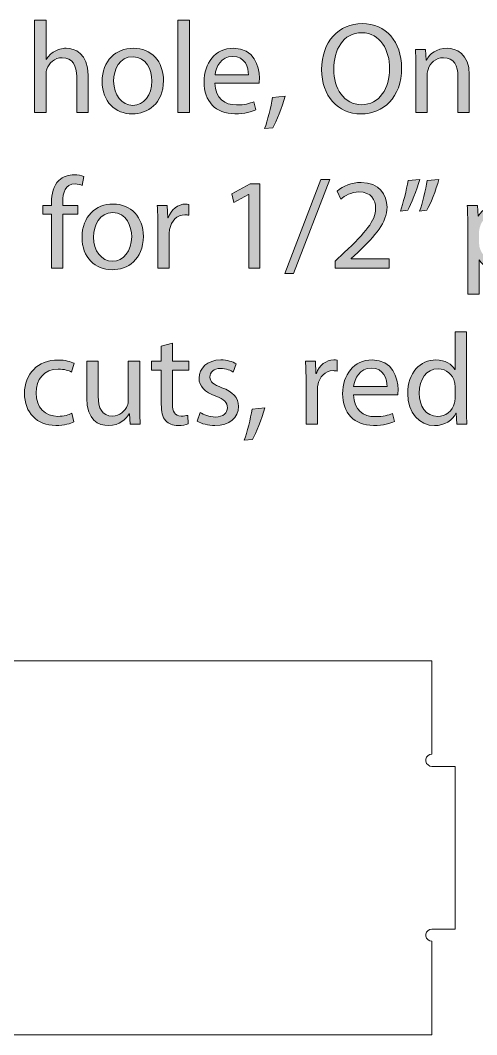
# Model space of a CAD drawing. Header units: inches. Extents: x -18.4 to 27.6, y -41.4 to 49.9.
# Drawn here: x -3.88 to 5.88, y 28.21 to 49.91 of the extents above; entities that cross this region are included whole.
import ezdxf

# ---------------------------------------------------------------- set-up
doc = ezdxf.new("R2010")
doc.units = ezdxf.units.IN
doc.header["$MEASUREMENT"] = 0
doc.layers.add('Cutouts', color=7, linetype='Continuous')
doc.layers.add('Notes', color=7, linetype='Continuous')

# ---------------------------------------------------------------- blocks, each defined once
blk = doc.blocks.new('block 2')
at = {"layer": 'Notes'}
h = blk.add_hatch(color=7, dxfattribs=at)
h.dxf.hatch_style = 2
edge = h.paths.add_edge_path()
edge.add_spline(control_points=[(-3.577, 49.909), (-3.577, 49.909), (-3.333, 49.909), (-3.333, 49.909), (-3.333, 49.909), (-3.333, 49.07), (-3.333, 49.07), (-3.333, 49.07), (-3.327, 49.07), (-3.327, 49.07), (-3.288, 49.14), (-3.227, 49.201), (-3.152, 49.243), (-3.08, 49.284), (-2.994, 49.312), (-2.902, 49.312), (-2.722, 49.312), (-2.433, 49.201), (-2.433, 48.737), (-2.433, 48.737), (-2.433, 47.937), (-2.433, 47.937), (-2.433, 47.937), (-2.677, 47.937), (-2.677, 47.937), (-2.677, 47.937), (-2.677, 48.709), (-2.677, 48.709), (-2.677, 48.926), (-2.758, 49.109), (-2.988, 49.109), (-3.147, 49.109), (-3.272, 48.998), (-3.316, 48.865), (-3.33, 48.831), (-3.333, 48.795), (-3.333, 48.748), (-3.333, 48.748), (-3.333, 47.937), (-3.333, 47.937), (-3.333, 47.937), (-3.577, 47.937), (-3.577, 47.937), (-3.577, 47.937), (-3.577, 49.909), (-3.577, 49.909)], knot_values=[0, 0, 0, 0, 1, 1, 1, 2, 2, 2, 3, 3, 3, 4, 4, 4, 5, 5, 5, 6, 6, 6, 7, 7, 7, 8, 8, 8, 9, 9, 9, 10, 10, 10, 11, 11, 11, 12, 12, 12, 13, 13, 13, 14, 14, 14, 15, 15, 15, 15], degree=3, periodic=1)
h = blk.add_hatch(color=7, dxfattribs=at)
h.dxf.hatch_style = 2
h.paths.add_polyline_path([(-0.511, 49.909), (-0.266, 49.909), (-0.266, 47.937), (-0.511, 47.937)])
h = blk.add_hatch(color=7, dxfattribs=at)
h.dxf.hatch_style = 2
edge = h.paths.add_edge_path()
edge.add_spline(control_points=[(4.275, 48.893), (4.275, 48.248), (3.884, 47.906), (3.406, 47.906), (2.911, 47.906), (2.564, 48.29), (2.564, 48.856), (2.564, 49.451), (2.934, 49.84), (3.434, 49.84), (3.945, 49.84), (4.275, 49.448), (4.275, 48.893)], knot_values=[0, 0, 0, 0, 1, 1, 1, 2, 2, 2, 3, 3, 3, 4, 4, 4, 4], degree=3, periodic=1)
edge = h.paths.add_edge_path()
edge.add_spline(control_points=[(2.823, 48.862), (2.823, 48.462), (3.039, 48.104), (3.42, 48.104), (3.803, 48.104), (4.02, 48.456), (4.02, 48.881), (4.02, 49.254), (3.825, 49.643), (3.423, 49.643), (3.023, 49.643), (2.823, 49.273), (2.823, 48.862)], knot_values=[0, 0, 0, 0, 1, 1, 1, 2, 2, 2, 3, 3, 3, 4, 4, 4, 4], degree=3, periodic=1)
h = blk.add_hatch(color=7, dxfattribs=at)
h.dxf.hatch_style = 2
edge = h.paths.add_edge_path()
edge.add_spline(control_points=[(-0.819, 48.62), (-0.819, 48.123), (-1.163, 47.906), (-1.488, 47.906), (-1.852, 47.906), (-2.133, 48.173), (-2.133, 48.598), (-2.133, 49.048), (-1.838, 49.312), (-1.466, 49.312), (-1.08, 49.312), (-0.819, 49.031), (-0.819, 48.62)], knot_values=[0, 0, 0, 0, 1, 1, 1, 2, 2, 2, 3, 3, 3, 4, 4, 4, 4], degree=3, periodic=1)
edge = h.paths.add_edge_path()
edge.add_spline(control_points=[(-1.886, 48.606), (-1.886, 48.312), (-1.716, 48.09), (-1.477, 48.09), (-1.244, 48.09), (-1.069, 48.309), (-1.069, 48.612), (-1.069, 48.84), (-1.183, 49.129), (-1.472, 49.129), (-1.761, 49.129), (-1.886, 48.862), (-1.886, 48.606)], knot_values=[0, 0, 0, 0, 1, 1, 1, 2, 2, 2, 3, 3, 3, 4, 4, 4, 4], degree=3, periodic=1)
h = blk.add_hatch(color=7, dxfattribs=at)
h.dxf.hatch_style = 2
edge = h.paths.add_edge_path()
edge.add_spline(control_points=[(0.281, 48.565), (0.287, 48.234), (0.498, 48.098), (0.742, 48.098), (0.917, 48.098), (1.023, 48.129), (1.114, 48.168), (1.114, 48.168), (1.156, 47.993), (1.156, 47.993), (1.07, 47.954), (0.923, 47.909), (0.709, 47.909), (0.295, 47.909), (0.048, 48.181), (0.048, 48.587), (0.048, 48.993), (0.287, 49.312), (0.678, 49.312), (1.117, 49.312), (1.234, 48.926), (1.234, 48.679), (1.234, 48.629), (1.228, 48.59), (1.225, 48.565), (1.225, 48.565), (0.281, 48.565), (0.281, 48.565)], knot_values=[0, 0, 0, 0, 1, 1, 1, 2, 2, 2, 3, 3, 3, 4, 4, 4, 5, 5, 5, 6, 6, 6, 7, 7, 7, 8, 8, 8, 9, 9, 9, 9], degree=3, periodic=1)
edge = h.paths.add_edge_path()
edge.add_spline(control_points=[(0.998, 48.74), (1, 48.895), (0.934, 49.137), (0.659, 49.137), (0.412, 49.137), (0.303, 48.909), (0.284, 48.74), (0.284, 48.74), (0.998, 48.74), (0.998, 48.74)], knot_values=[0, 0, 0, 0, 1, 1, 1, 2, 2, 2, 3, 3, 3, 3], degree=3, periodic=1)
h = blk.add_hatch(color=7, dxfattribs=at)
h.dxf.hatch_style = 2
edge = h.paths.add_edge_path()
edge.add_spline(control_points=[(4.581, 48.918), (4.581, 49.056), (4.578, 49.17), (4.57, 49.281), (4.57, 49.281), (4.786, 49.281), (4.786, 49.281), (4.786, 49.281), (4.8, 49.059), (4.8, 49.059), (4.8, 49.059), (4.806, 49.059), (4.806, 49.059), (4.873, 49.187), (5.028, 49.312), (5.25, 49.312), (5.436, 49.312), (5.725, 49.201), (5.725, 48.74), (5.725, 48.74), (5.725, 47.937), (5.725, 47.937), (5.725, 47.937), (5.481, 47.937), (5.481, 47.937), (5.481, 47.937), (5.481, 48.712), (5.481, 48.712), (5.481, 48.929), (5.4, 49.109), (5.17, 49.109), (5.009, 49.109), (4.884, 48.995), (4.842, 48.859), (4.831, 48.829), (4.825, 48.787), (4.825, 48.745), (4.825, 48.745), (4.825, 47.937), (4.825, 47.937), (4.825, 47.937), (4.581, 47.937), (4.581, 47.937), (4.581, 47.937), (4.581, 48.918), (4.581, 48.918)], knot_values=[0, 0, 0, 0, 1, 1, 1, 2, 2, 2, 3, 3, 3, 4, 4, 4, 5, 5, 5, 6, 6, 6, 7, 7, 7, 8, 8, 8, 9, 9, 9, 10, 10, 10, 11, 11, 11, 12, 12, 12, 13, 13, 13, 14, 14, 14, 15, 15, 15, 15], degree=3, periodic=1)
h = blk.add_hatch(color=7, dxfattribs=at)
h.dxf.hatch_style = 2
edge = h.paths.add_edge_path()
edge.add_spline(control_points=[(1.345, 47.595), (1.406, 47.759), (1.481, 48.056), (1.512, 48.259), (1.512, 48.259), (1.784, 48.287), (1.784, 48.287), (1.72, 48.051), (1.598, 47.743), (1.52, 47.612), (1.52, 47.612), (1.345, 47.595), (1.345, 47.595)], knot_values=[0, 0, 0, 0, 1, 1, 1, 2, 2, 2, 3, 3, 3, 4, 4, 4, 4], degree=3, periodic=1)
h = blk.add_hatch(color=7, dxfattribs=at)
h.dxf.hatch_style = 2
edge = h.paths.add_edge_path()
edge.add_spline(control_points=[(-3.216, 44.604), (-3.216, 44.604), (-3.216, 45.762), (-3.216, 45.762), (-3.216, 45.762), (-3.405, 45.762), (-3.405, 45.762), (-3.405, 45.762), (-3.405, 45.948), (-3.405, 45.948), (-3.405, 45.948), (-3.216, 45.948), (-3.216, 45.948), (-3.216, 45.948), (-3.216, 46.012), (-3.216, 46.012), (-3.216, 46.201), (-3.175, 46.373), (-3.061, 46.481), (-2.969, 46.57), (-2.847, 46.606), (-2.733, 46.606), (-2.647, 46.606), (-2.572, 46.587), (-2.525, 46.568), (-2.525, 46.568), (-2.558, 46.379), (-2.558, 46.379), (-2.594, 46.395), (-2.644, 46.409), (-2.713, 46.409), (-2.922, 46.409), (-2.975, 46.226), (-2.975, 46.02), (-2.975, 46.02), (-2.975, 45.948), (-2.975, 45.948), (-2.975, 45.948), (-2.65, 45.948), (-2.65, 45.948), (-2.65, 45.948), (-2.65, 45.762), (-2.65, 45.762), (-2.65, 45.762), (-2.975, 45.762), (-2.975, 45.762), (-2.975, 45.762), (-2.975, 44.604), (-2.975, 44.604), (-2.975, 44.604), (-3.216, 44.604), (-3.216, 44.604)], knot_values=[0, 0, 0, 0, 1, 1, 1, 2, 2, 2, 3, 3, 3, 4, 4, 4, 5, 5, 5, 6, 6, 6, 7, 7, 7, 8, 8, 8, 9, 9, 9, 10, 10, 10, 11, 11, 11, 12, 12, 12, 13, 13, 13, 14, 14, 14, 15, 15, 15, 16, 16, 16, 17, 17, 17, 17], degree=3, periodic=1)
h = blk.add_hatch(color=7, dxfattribs=at)
h.dxf.hatch_style = 2
h.paths.add_polyline_path([(1.775, 44.493), (2.55, 46.506), (2.739, 46.506), (1.961, 44.493)])
h = blk.add_hatch(color=7, dxfattribs=at)
h.dxf.hatch_style = 2
edge = h.paths.add_edge_path()
edge.add_spline(control_points=[(2.856, 44.604), (2.856, 44.604), (2.856, 44.754), (2.856, 44.754), (2.856, 44.754), (3.048, 44.94), (3.048, 44.94), (3.509, 45.379), (3.717, 45.612), (3.72, 45.884), (3.72, 46.068), (3.631, 46.237), (3.361, 46.237), (3.198, 46.237), (3.061, 46.154), (2.978, 46.084), (2.978, 46.084), (2.9, 46.256), (2.9, 46.256), (3.025, 46.362), (3.203, 46.44), (3.411, 46.44), (3.8, 46.44), (3.964, 46.173), (3.964, 45.915), (3.964, 45.581), (3.723, 45.312), (3.342, 44.945), (3.342, 44.945), (3.198, 44.812), (3.198, 44.812), (3.198, 44.812), (3.198, 44.806), (3.198, 44.806), (3.198, 44.806), (4.009, 44.806), (4.009, 44.806), (4.009, 44.806), (4.009, 44.604), (4.009, 44.604), (4.009, 44.604), (2.856, 44.604), (2.856, 44.604)], knot_values=[0, 0, 0, 0, 1, 1, 1, 2, 2, 2, 3, 3, 3, 4, 4, 4, 5, 5, 5, 6, 6, 6, 7, 7, 7, 8, 8, 8, 9, 9, 9, 10, 10, 10, 11, 11, 11, 12, 12, 12, 13, 13, 13, 14, 14, 14, 14], degree=3, periodic=1)
h = blk.add_hatch(color=7, dxfattribs=at)
h.dxf.hatch_style = 2
edge = h.paths.add_edge_path()
edge.add_spline(control_points=[(4.664, 46.506), (4.6, 46.273), (4.481, 45.976), (4.406, 45.848), (4.406, 45.848), (4.25, 45.829), (4.25, 45.829), (4.309, 45.993), (4.384, 46.281), (4.414, 46.481), (4.414, 46.481), (4.664, 46.506), (4.664, 46.506)], knot_values=[0, 0, 0, 0, 1, 1, 1, 2, 2, 2, 3, 3, 3, 4, 4, 4, 4], degree=3, periodic=1)
edge = h.paths.add_edge_path()
edge.add_spline(control_points=[(5.075, 46.506), (5.011, 46.273), (4.892, 45.976), (4.817, 45.848), (4.817, 45.848), (4.661, 45.829), (4.661, 45.829), (4.722, 45.993), (4.795, 46.281), (4.825, 46.481), (4.825, 46.481), (5.075, 46.506), (5.075, 46.506)], knot_values=[0, 0, 0, 0, 1, 1, 1, 2, 2, 2, 3, 3, 3, 4, 4, 4, 4], degree=3, periodic=1)
h = blk.add_hatch(color=7, dxfattribs=at)
h.dxf.hatch_style = 2
h.paths.add_polyline_path([(1.009, 46.181), (1.003, 46.181), (0.689, 46.012), (0.642, 46.198), (1.036, 46.409), (1.245, 46.409), (1.245, 44.604), (1.009, 44.604)])
h = blk.add_hatch(color=7, dxfattribs=at)
h.dxf.hatch_style = 2
edge = h.paths.add_edge_path()
edge.add_spline(control_points=[(-1.25, 45.287), (-1.25, 44.79), (-1.594, 44.573), (-1.919, 44.573), (-2.283, 44.573), (-2.563, 44.84), (-2.563, 45.265), (-2.563, 45.715), (-2.269, 45.979), (-1.897, 45.979), (-1.511, 45.979), (-1.25, 45.698), (-1.25, 45.287)], knot_values=[0, 0, 0, 0, 1, 1, 1, 2, 2, 2, 3, 3, 3, 4, 4, 4, 4], degree=3, periodic=1)
edge = h.paths.add_edge_path()
edge.add_spline(control_points=[(-2.316, 45.273), (-2.316, 44.979), (-2.147, 44.756), (-1.908, 44.756), (-1.675, 44.756), (-1.5, 44.976), (-1.5, 45.279), (-1.5, 45.506), (-1.613, 45.795), (-1.902, 45.795), (-2.191, 45.795), (-2.316, 45.529), (-2.316, 45.273)], knot_values=[0, 0, 0, 0, 1, 1, 1, 2, 2, 2, 3, 3, 3, 4, 4, 4, 4], degree=3, periodic=1)
h = blk.add_hatch(color=7, dxfattribs=at)
h.dxf.hatch_style = 2
edge = h.paths.add_edge_path()
edge.add_spline(control_points=[(-0.941, 45.529), (-0.941, 45.687), (-0.944, 45.823), (-0.952, 45.948), (-0.952, 45.948), (-0.738, 45.948), (-0.738, 45.948), (-0.738, 45.948), (-0.73, 45.684), (-0.73, 45.684), (-0.73, 45.684), (-0.719, 45.684), (-0.719, 45.684), (-0.658, 45.865), (-0.511, 45.979), (-0.347, 45.979), (-0.319, 45.979), (-0.3, 45.976), (-0.277, 45.97), (-0.277, 45.97), (-0.277, 45.74), (-0.277, 45.74), (-0.302, 45.745), (-0.327, 45.748), (-0.361, 45.748), (-0.533, 45.748), (-0.655, 45.618), (-0.688, 45.434), (-0.694, 45.401), (-0.7, 45.362), (-0.7, 45.32), (-0.7, 45.32), (-0.7, 44.604), (-0.7, 44.604), (-0.7, 44.604), (-0.941, 44.604), (-0.941, 44.604), (-0.941, 44.604), (-0.941, 45.529), (-0.941, 45.529)], knot_values=[0, 0, 0, 0, 1, 1, 1, 2, 2, 2, 3, 3, 3, 4, 4, 4, 5, 5, 5, 6, 6, 6, 7, 7, 7, 8, 8, 8, 9, 9, 9, 10, 10, 10, 11, 11, 11, 12, 12, 12, 13, 13, 13, 13], degree=3, periodic=1)
h = blk.add_hatch(color=7, dxfattribs=at)
h.dxf.hatch_style = 2
edge = h.paths.add_edge_path()
edge.add_spline(control_points=[(5.692, 45.509), (5.692, 45.681), (5.686, 45.82), (5.681, 45.948), (5.681, 45.948), (5.9, 45.948), (5.9, 45.948), (5.9, 45.948), (5.911, 45.718), (5.911, 45.718), (5.911, 45.718), (5.917, 45.718), (5.917, 45.718), (6.017, 45.881), (6.175, 45.979), (6.395, 45.979), (6.72, 45.979), (6.964, 45.704), (6.964, 45.295), (6.964, 44.812), (6.67, 44.573), (6.353, 44.573), (6.175, 44.573), (6.02, 44.651), (5.939, 44.784), (5.939, 44.784), (5.934, 44.784), (5.934, 44.784), (5.934, 44.784), (5.934, 44.054), (5.934, 44.054), (5.934, 44.054), (5.692, 44.054), (5.692, 44.054), (5.692, 44.054), (5.692, 45.509), (5.692, 45.509)], knot_values=[0, 0, 0, 0, 1, 1, 1, 2, 2, 2, 3, 3, 3, 4, 4, 4, 5, 5, 5, 6, 6, 6, 7, 7, 7, 8, 8, 8, 9, 9, 9, 10, 10, 10, 11, 11, 11, 12, 12, 12, 12], degree=3, periodic=1)
edge = h.paths.add_edge_path()
edge.add_spline(control_points=[(5.934, 45.151), (5.934, 45.115), (5.939, 45.081), (5.945, 45.051), (5.989, 44.881), (6.136, 44.765), (6.311, 44.765), (6.57, 44.765), (6.72, 44.976), (6.72, 45.284), (6.72, 45.554), (6.578, 45.784), (6.32, 45.784), (6.153, 45.784), (5.997, 45.665), (5.95, 45.481), (5.942, 45.451), (5.934, 45.415), (5.934, 45.381), (5.934, 45.381), (5.934, 45.151), (5.934, 45.151)], knot_values=[0, 0, 0, 0, 1, 1, 1, 2, 2, 2, 3, 3, 3, 4, 4, 4, 5, 5, 5, 6, 6, 6, 7, 7, 7, 7], degree=3, periodic=1)
h = blk.add_hatch(color=7, dxfattribs=at)
h.dxf.hatch_style = 2
edge = h.paths.add_edge_path()
edge.add_spline(control_points=[(5.664, 43.243), (5.664, 43.243), (5.664, 41.618), (5.664, 41.618), (5.664, 41.498), (5.667, 41.362), (5.675, 41.27), (5.675, 41.27), (5.456, 41.27), (5.456, 41.27), (5.456, 41.27), (5.445, 41.504), (5.445, 41.504), (5.445, 41.504), (5.439, 41.504), (5.439, 41.504), (5.364, 41.354), (5.2, 41.24), (4.981, 41.24), (4.656, 41.24), (4.406, 41.515), (4.406, 41.923), (4.403, 42.37), (4.681, 42.645), (5.009, 42.645), (5.214, 42.645), (5.353, 42.548), (5.414, 42.44), (5.414, 42.44), (5.42, 42.44), (5.42, 42.44), (5.42, 42.44), (5.42, 43.243), (5.42, 43.243), (5.42, 43.243), (5.664, 43.243), (5.664, 43.243)], knot_values=[0, 0, 0, 0, 1, 1, 1, 2, 2, 2, 3, 3, 3, 4, 4, 4, 5, 5, 5, 6, 6, 6, 7, 7, 7, 8, 8, 8, 9, 9, 9, 10, 10, 10, 11, 11, 11, 12, 12, 12, 12], degree=3, periodic=1)
edge = h.paths.add_edge_path()
edge.add_spline(control_points=[(5.42, 42.068), (5.42, 42.098), (5.417, 42.14), (5.409, 42.17), (5.373, 42.326), (5.239, 42.454), (5.056, 42.454), (4.803, 42.454), (4.653, 42.231), (4.653, 41.934), (4.653, 41.662), (4.786, 41.437), (5.05, 41.437), (5.214, 41.437), (5.364, 41.545), (5.409, 41.729), (5.417, 41.762), (5.42, 41.795), (5.42, 41.834), (5.42, 41.834), (5.42, 42.068), (5.42, 42.068)], knot_values=[0, 0, 0, 0, 1, 1, 1, 2, 2, 2, 3, 3, 3, 4, 4, 4, 5, 5, 5, 6, 6, 6, 7, 7, 7, 7], degree=3, periodic=1)
h = blk.add_hatch(color=7, dxfattribs=at)
h.dxf.hatch_style = 2
edge = h.paths.add_edge_path()
edge.add_spline(control_points=[(-0.627, 43.001), (-0.627, 43.001), (-0.627, 42.615), (-0.627, 42.615), (-0.627, 42.615), (-0.277, 42.615), (-0.277, 42.615), (-0.277, 42.615), (-0.277, 42.429), (-0.277, 42.429), (-0.277, 42.429), (-0.627, 42.429), (-0.627, 42.429), (-0.627, 42.429), (-0.627, 41.704), (-0.627, 41.704), (-0.627, 41.537), (-0.58, 41.443), (-0.444, 41.443), (-0.38, 41.443), (-0.333, 41.451), (-0.302, 41.459), (-0.302, 41.459), (-0.291, 41.276), (-0.291, 41.276), (-0.338, 41.256), (-0.413, 41.243), (-0.508, 41.243), (-0.622, 41.243), (-0.713, 41.279), (-0.772, 41.345), (-0.841, 41.418), (-0.866, 41.537), (-0.866, 41.695), (-0.866, 41.695), (-0.866, 42.429), (-0.866, 42.429), (-0.866, 42.429), (-1.075, 42.429), (-1.075, 42.429), (-1.075, 42.429), (-1.075, 42.615), (-1.075, 42.615), (-1.075, 42.615), (-0.866, 42.615), (-0.866, 42.615), (-0.866, 42.615), (-0.866, 42.937), (-0.866, 42.937), (-0.866, 42.937), (-0.627, 43.001), (-0.627, 43.001)], knot_values=[0, 0, 0, 0, 1, 1, 1, 2, 2, 2, 3, 3, 3, 4, 4, 4, 5, 5, 5, 6, 6, 6, 7, 7, 7, 8, 8, 8, 9, 9, 9, 10, 10, 10, 11, 11, 11, 12, 12, 12, 13, 13, 13, 14, 14, 14, 15, 15, 15, 16, 16, 16, 17, 17, 17, 17], degree=3, periodic=1)
h = blk.add_hatch(color=7, dxfattribs=at)
h.dxf.hatch_style = 2
edge = h.paths.add_edge_path()
edge.add_spline(control_points=[(-2.738, 41.32), (-2.802, 41.287), (-2.944, 41.243), (-3.125, 41.243), (-3.53, 41.243), (-3.794, 41.518), (-3.794, 41.929), (-3.794, 42.343), (-3.511, 42.643), (-3.072, 42.643), (-2.927, 42.643), (-2.8, 42.606), (-2.733, 42.573), (-2.733, 42.573), (-2.788, 42.384), (-2.788, 42.384), (-2.847, 42.418), (-2.938, 42.448), (-3.072, 42.448), (-3.38, 42.448), (-3.547, 42.22), (-3.547, 41.94), (-3.547, 41.629), (-3.347, 41.437), (-3.08, 41.437), (-2.941, 41.437), (-2.85, 41.473), (-2.78, 41.504), (-2.78, 41.504), (-2.738, 41.32), (-2.738, 41.32)], knot_values=[0, 0, 0, 0, 1, 1, 1, 2, 2, 2, 3, 3, 3, 4, 4, 4, 5, 5, 5, 6, 6, 6, 7, 7, 7, 8, 8, 8, 9, 9, 9, 10, 10, 10, 10], degree=3, periodic=1)
h = blk.add_hatch(color=7, dxfattribs=at)
h.dxf.hatch_style = 2
edge = h.paths.add_edge_path()
edge.add_spline(control_points=[(-1.327, 41.637), (-1.327, 41.498), (-1.325, 41.376), (-1.316, 41.27), (-1.316, 41.27), (-1.533, 41.27), (-1.533, 41.27), (-1.533, 41.27), (-1.547, 41.49), (-1.547, 41.49), (-1.547, 41.49), (-1.552, 41.49), (-1.552, 41.49), (-1.616, 41.381), (-1.758, 41.24), (-1.997, 41.24), (-2.208, 41.24), (-2.461, 41.356), (-2.461, 41.829), (-2.461, 41.829), (-2.461, 42.615), (-2.461, 42.615), (-2.461, 42.615), (-2.216, 42.615), (-2.216, 42.615), (-2.216, 42.615), (-2.216, 41.87), (-2.216, 41.87), (-2.216, 41.615), (-2.138, 41.443), (-1.916, 41.443), (-1.752, 41.443), (-1.638, 41.556), (-1.594, 41.665), (-1.58, 41.701), (-1.572, 41.745), (-1.572, 41.79), (-1.572, 41.79), (-1.572, 42.615), (-1.572, 42.615), (-1.572, 42.615), (-1.327, 42.615), (-1.327, 42.615), (-1.327, 42.615), (-1.327, 41.637), (-1.327, 41.637)], knot_values=[0, 0, 0, 0, 1, 1, 1, 2, 2, 2, 3, 3, 3, 4, 4, 4, 5, 5, 5, 6, 6, 6, 7, 7, 7, 8, 8, 8, 9, 9, 9, 10, 10, 10, 11, 11, 11, 12, 12, 12, 13, 13, 13, 14, 14, 14, 15, 15, 15, 15], degree=3, periodic=1)
h = blk.add_hatch(color=7, dxfattribs=at)
h.dxf.hatch_style = 2
edge = h.paths.add_edge_path()
edge.add_spline(control_points=[(-0.036, 41.52), (0.037, 41.473), (0.164, 41.423), (0.287, 41.423), (0.464, 41.423), (0.548, 41.512), (0.548, 41.623), (0.548, 41.74), (0.478, 41.804), (0.298, 41.87), (0.056, 41.956), (-0.058, 42.09), (-0.058, 42.251), (-0.058, 42.468), (0.117, 42.645), (0.406, 42.645), (0.542, 42.645), (0.662, 42.606), (0.737, 42.562), (0.737, 42.562), (0.675, 42.384), (0.675, 42.384), (0.623, 42.418), (0.525, 42.462), (0.4, 42.462), (0.256, 42.462), (0.175, 42.379), (0.175, 42.279), (0.175, 42.168), (0.256, 42.118), (0.431, 42.051), (0.664, 41.962), (0.784, 41.845), (0.784, 41.645), (0.784, 41.409), (0.6, 41.243), (0.281, 41.243), (0.134, 41.243), (-0.002, 41.279), (-0.097, 41.334), (-0.097, 41.334), (-0.036, 41.52), (-0.036, 41.52)], knot_values=[0, 0, 0, 0, 1, 1, 1, 2, 2, 2, 3, 3, 3, 4, 4, 4, 5, 5, 5, 6, 6, 6, 7, 7, 7, 8, 8, 8, 9, 9, 9, 10, 10, 10, 11, 11, 11, 12, 12, 12, 13, 13, 13, 14, 14, 14, 14], degree=3, periodic=1)
h = blk.add_hatch(color=7, dxfattribs=at)
h.dxf.hatch_style = 2
edge = h.paths.add_edge_path()
edge.add_spline(control_points=[(2.231, 42.195), (2.231, 42.354), (2.228, 42.49), (2.22, 42.615), (2.22, 42.615), (2.434, 42.615), (2.434, 42.615), (2.434, 42.615), (2.442, 42.351), (2.442, 42.351), (2.442, 42.351), (2.453, 42.351), (2.453, 42.351), (2.514, 42.531), (2.661, 42.645), (2.825, 42.645), (2.853, 42.645), (2.873, 42.643), (2.895, 42.637), (2.895, 42.637), (2.895, 42.406), (2.895, 42.406), (2.87, 42.412), (2.845, 42.415), (2.811, 42.415), (2.639, 42.415), (2.517, 42.284), (2.484, 42.101), (2.478, 42.068), (2.473, 42.029), (2.473, 41.987), (2.473, 41.987), (2.473, 41.27), (2.473, 41.27), (2.473, 41.27), (2.231, 41.27), (2.231, 41.27), (2.231, 41.27), (2.231, 42.195), (2.231, 42.195)], knot_values=[0, 0, 0, 0, 1, 1, 1, 2, 2, 2, 3, 3, 3, 4, 4, 4, 5, 5, 5, 6, 6, 6, 7, 7, 7, 8, 8, 8, 9, 9, 9, 10, 10, 10, 11, 11, 11, 12, 12, 12, 13, 13, 13, 13], degree=3, periodic=1)
h = blk.add_hatch(color=7, dxfattribs=at)
h.dxf.hatch_style = 2
edge = h.paths.add_edge_path()
edge.add_spline(control_points=[(3.248, 41.898), (3.253, 41.568), (3.464, 41.431), (3.709, 41.431), (3.884, 41.431), (3.989, 41.462), (4.081, 41.501), (4.081, 41.501), (4.123, 41.326), (4.123, 41.326), (4.036, 41.287), (3.889, 41.243), (3.675, 41.243), (3.262, 41.243), (3.014, 41.515), (3.014, 41.92), (3.014, 42.326), (3.253, 42.645), (3.645, 42.645), (4.084, 42.645), (4.2, 42.259), (4.2, 42.012), (4.2, 41.962), (4.195, 41.923), (4.192, 41.898), (4.192, 41.898), (3.248, 41.898), (3.248, 41.898)], knot_values=[0, 0, 0, 0, 1, 1, 1, 2, 2, 2, 3, 3, 3, 4, 4, 4, 5, 5, 5, 6, 6, 6, 7, 7, 7, 8, 8, 8, 9, 9, 9, 9], degree=3, periodic=1)
edge = h.paths.add_edge_path()
edge.add_spline(control_points=[(3.964, 42.073), (3.967, 42.229), (3.9, 42.47), (3.625, 42.47), (3.378, 42.47), (3.27, 42.243), (3.25, 42.073), (3.25, 42.073), (3.964, 42.073), (3.964, 42.073)], knot_values=[0, 0, 0, 0, 1, 1, 1, 2, 2, 2, 3, 3, 3, 3], degree=3, periodic=1)
h = blk.add_hatch(color=7, dxfattribs=at)
h.dxf.hatch_style = 2
edge = h.paths.add_edge_path()
edge.add_spline(control_points=[(0.909, 40.929), (0.97, 41.093), (1.045, 41.39), (1.075, 41.593), (1.075, 41.593), (1.348, 41.62), (1.348, 41.62), (1.284, 41.384), (1.162, 41.076), (1.084, 40.945), (1.084, 40.945), (0.909, 40.929), (0.909, 40.929)], knot_values=[0, 0, 0, 0, 1, 1, 1, 2, 2, 2, 3, 3, 3, 4, 4, 4, 4], degree=3, periodic=1)
at = {"layer": 'Notes', "lineweight": 0}
for points in [[(-0.511, 49.909), (-0.266, 49.909), (-0.266, 47.937), (-0.511, 47.937), (-0.511, 49.909)], [(1.775, 44.493), (2.55, 46.506), (2.739, 46.506), (1.961, 44.493), (1.775, 44.493)], [(1.009, 46.181), (1.003, 46.181), (0.689, 46.012), (0.642, 46.198), (1.036, 46.409), (1.245, 46.409), (1.245, 44.604), (1.009, 44.604), (1.009, 46.181)]]:
    blk.add_lwpolyline(points, dxfattribs=at)
for points, knots in [([(-3.577, 49.909), (-3.577, 49.909), (-3.333, 49.909), (-3.333, 49.909), (-3.333, 49.909), (-3.333, 49.07), (-3.333, 49.07), (-3.333, 49.07), (-3.327, 49.07), (-3.327, 49.07), (-3.288, 49.14), (-3.227, 49.201), (-3.152, 49.243), (-3.08, 49.284), (-2.994, 49.312), (-2.902, 49.312), (-2.722, 49.312), (-2.433, 49.201), (-2.433, 48.737), (-2.433, 48.737), (-2.433, 47.937), (-2.433, 47.937), (-2.433, 47.937), (-2.677, 47.937), (-2.677, 47.937), (-2.677, 47.937), (-2.677, 48.709), (-2.677, 48.709), (-2.677, 48.926), (-2.758, 49.109), (-2.988, 49.109), (-3.147, 49.109), (-3.272, 48.998), (-3.316, 48.865), (-3.33, 48.831), (-3.333, 48.795), (-3.333, 48.748), (-3.333, 48.748), (-3.333, 47.937), (-3.333, 47.937), (-3.333, 47.937), (-3.577, 47.937), (-3.577, 47.937), (-3.577, 47.937), (-3.577, 49.909), (-3.577, 49.909)], [0, 0, 0, 0, 1, 1, 1, 2, 2, 2, 3, 3, 3, 4, 4, 4, 5, 5, 5, 6, 6, 6, 7, 7, 7, 8, 8, 8, 9, 9, 9, 10, 10, 10, 11, 11, 11, 12, 12, 12, 13, 13, 13, 14, 14, 14, 15, 15, 15, 15]), ([(4.275, 48.893), (4.275, 48.248), (3.884, 47.906), (3.406, 47.906), (2.911, 47.906), (2.564, 48.29), (2.564, 48.856), (2.564, 49.451), (2.934, 49.84), (3.434, 49.84), (3.945, 49.84), (4.275, 49.448), (4.275, 48.893)], [0, 0, 0, 0, 1, 1, 1, 2, 2, 2, 3, 3, 3, 4, 4, 4, 4]), ([(2.823, 48.862), (2.823, 48.462), (3.039, 48.104), (3.42, 48.104), (3.803, 48.104), (4.02, 48.456), (4.02, 48.881), (4.02, 49.254), (3.825, 49.643), (3.423, 49.643), (3.023, 49.643), (2.823, 49.273), (2.823, 48.862)], [0, 0, 0, 0, 1, 1, 1, 2, 2, 2, 3, 3, 3, 4, 4, 4, 4]), ([(-0.819, 48.62), (-0.819, 48.123), (-1.163, 47.906), (-1.488, 47.906), (-1.852, 47.906), (-2.133, 48.173), (-2.133, 48.598), (-2.133, 49.048), (-1.838, 49.312), (-1.466, 49.312), (-1.08, 49.312), (-0.819, 49.031), (-0.819, 48.62)], [0, 0, 0, 0, 1, 1, 1, 2, 2, 2, 3, 3, 3, 4, 4, 4, 4]), ([(0.281, 48.565), (0.287, 48.234), (0.498, 48.098), (0.742, 48.098), (0.917, 48.098), (1.023, 48.129), (1.114, 48.168), (1.114, 48.168), (1.156, 47.993), (1.156, 47.993), (1.07, 47.954), (0.923, 47.909), (0.709, 47.909), (0.295, 47.909), (0.048, 48.181), (0.048, 48.587), (0.048, 48.993), (0.287, 49.312), (0.678, 49.312), (1.117, 49.312), (1.234, 48.926), (1.234, 48.679), (1.234, 48.629), (1.228, 48.59), (1.225, 48.565), (1.225, 48.565), (0.281, 48.565), (0.281, 48.565)], [0, 0, 0, 0, 1, 1, 1, 2, 2, 2, 3, 3, 3, 4, 4, 4, 5, 5, 5, 6, 6, 6, 7, 7, 7, 8, 8, 8, 9, 9, 9, 9]), ([(4.581, 48.918), (4.581, 49.056), (4.578, 49.17), (4.57, 49.281), (4.57, 49.281), (4.786, 49.281), (4.786, 49.281), (4.786, 49.281), (4.8, 49.059), (4.8, 49.059), (4.8, 49.059), (4.806, 49.059), (4.806, 49.059), (4.873, 49.187), (5.028, 49.312), (5.25, 49.312), (5.436, 49.312), (5.725, 49.201), (5.725, 48.74), (5.725, 48.74), (5.725, 47.937), (5.725, 47.937), (5.725, 47.937), (5.481, 47.937), (5.481, 47.937), (5.481, 47.937), (5.481, 48.712), (5.481, 48.712), (5.481, 48.929), (5.4, 49.109), (5.17, 49.109), (5.009, 49.109), (4.884, 48.995), (4.842, 48.859), (4.831, 48.829), (4.825, 48.787), (4.825, 48.745), (4.825, 48.745), (4.825, 47.937), (4.825, 47.937), (4.825, 47.937), (4.581, 47.937), (4.581, 47.937), (4.581, 47.937), (4.581, 48.918), (4.581, 48.918)], [0, 0, 0, 0, 1, 1, 1, 2, 2, 2, 3, 3, 3, 4, 4, 4, 5, 5, 5, 6, 6, 6, 7, 7, 7, 8, 8, 8, 9, 9, 9, 10, 10, 10, 11, 11, 11, 12, 12, 12, 13, 13, 13, 14, 14, 14, 15, 15, 15, 15]), ([(-1.886, 48.606), (-1.886, 48.312), (-1.716, 48.09), (-1.477, 48.09), (-1.244, 48.09), (-1.069, 48.309), (-1.069, 48.612), (-1.069, 48.84), (-1.183, 49.129), (-1.472, 49.129), (-1.761, 49.129), (-1.886, 48.862), (-1.886, 48.606)], [0, 0, 0, 0, 1, 1, 1, 2, 2, 2, 3, 3, 3, 4, 4, 4, 4]), ([(0.998, 48.74), (1, 48.895), (0.934, 49.137), (0.659, 49.137), (0.412, 49.137), (0.303, 48.909), (0.284, 48.74), (0.284, 48.74), (0.998, 48.74), (0.998, 48.74)], [0, 0, 0, 0, 1, 1, 1, 2, 2, 2, 3, 3, 3, 3]), ([(1.345, 47.595), (1.406, 47.759), (1.481, 48.056), (1.512, 48.259), (1.512, 48.259), (1.784, 48.287), (1.784, 48.287), (1.72, 48.051), (1.598, 47.743), (1.52, 47.612), (1.52, 47.612), (1.345, 47.595), (1.345, 47.595)], [0, 0, 0, 0, 1, 1, 1, 2, 2, 2, 3, 3, 3, 4, 4, 4, 4]), ([(-3.216, 44.604), (-3.216, 44.604), (-3.216, 45.762), (-3.216, 45.762), (-3.216, 45.762), (-3.405, 45.762), (-3.405, 45.762), (-3.405, 45.762), (-3.405, 45.948), (-3.405, 45.948), (-3.405, 45.948), (-3.216, 45.948), (-3.216, 45.948), (-3.216, 45.948), (-3.216, 46.012), (-3.216, 46.012), (-3.216, 46.201), (-3.175, 46.373), (-3.061, 46.481), (-2.969, 46.57), (-2.847, 46.606), (-2.733, 46.606), (-2.647, 46.606), (-2.572, 46.587), (-2.525, 46.568), (-2.525, 46.568), (-2.558, 46.379), (-2.558, 46.379), (-2.594, 46.395), (-2.644, 46.409), (-2.713, 46.409), (-2.922, 46.409), (-2.975, 46.226), (-2.975, 46.02), (-2.975, 46.02), (-2.975, 45.948), (-2.975, 45.948), (-2.975, 45.948), (-2.65, 45.948), (-2.65, 45.948), (-2.65, 45.948), (-2.65, 45.762), (-2.65, 45.762), (-2.65, 45.762), (-2.975, 45.762), (-2.975, 45.762), (-2.975, 45.762), (-2.975, 44.604), (-2.975, 44.604), (-2.975, 44.604), (-3.216, 44.604), (-3.216, 44.604)], [0, 0, 0, 0, 1, 1, 1, 2, 2, 2, 3, 3, 3, 4, 4, 4, 5, 5, 5, 6, 6, 6, 7, 7, 7, 8, 8, 8, 9, 9, 9, 10, 10, 10, 11, 11, 11, 12, 12, 12, 13, 13, 13, 14, 14, 14, 15, 15, 15, 16, 16, 16, 17, 17, 17, 17]), ([(2.856, 44.604), (2.856, 44.604), (2.856, 44.754), (2.856, 44.754), (2.856, 44.754), (3.048, 44.94), (3.048, 44.94), (3.509, 45.379), (3.717, 45.612), (3.72, 45.884), (3.72, 46.068), (3.631, 46.237), (3.361, 46.237), (3.198, 46.237), (3.061, 46.154), (2.978, 46.084), (2.978, 46.084), (2.9, 46.256), (2.9, 46.256), (3.025, 46.362), (3.203, 46.44), (3.411, 46.44), (3.8, 46.44), (3.964, 46.173), (3.964, 45.915), (3.964, 45.581), (3.723, 45.312), (3.342, 44.945), (3.342, 44.945), (3.198, 44.812), (3.198, 44.812), (3.198, 44.812), (3.198, 44.806), (3.198, 44.806), (3.198, 44.806), (4.009, 44.806), (4.009, 44.806), (4.009, 44.806), (4.009, 44.604), (4.009, 44.604), (4.009, 44.604), (2.856, 44.604), (2.856, 44.604)], [0, 0, 0, 0, 1, 1, 1, 2, 2, 2, 3, 3, 3, 4, 4, 4, 5, 5, 5, 6, 6, 6, 7, 7, 7, 8, 8, 8, 9, 9, 9, 10, 10, 10, 11, 11, 11, 12, 12, 12, 13, 13, 13, 14, 14, 14, 14]), ([(4.664, 46.506), (4.6, 46.273), (4.481, 45.976), (4.406, 45.848), (4.406, 45.848), (4.25, 45.829), (4.25, 45.829), (4.309, 45.993), (4.384, 46.281), (4.414, 46.481), (4.414, 46.481), (4.664, 46.506), (4.664, 46.506)], [0, 0, 0, 0, 1, 1, 1, 2, 2, 2, 3, 3, 3, 4, 4, 4, 4]), ([(5.075, 46.506), (5.011, 46.273), (4.892, 45.976), (4.817, 45.848), (4.817, 45.848), (4.661, 45.829), (4.661, 45.829), (4.722, 45.993), (4.795, 46.281), (4.825, 46.481), (4.825, 46.481), (5.075, 46.506), (5.075, 46.506)], [0, 0, 0, 0, 1, 1, 1, 2, 2, 2, 3, 3, 3, 4, 4, 4, 4]), ([(-1.25, 45.287), (-1.25, 44.79), (-1.594, 44.573), (-1.919, 44.573), (-2.283, 44.573), (-2.563, 44.84), (-2.563, 45.265), (-2.563, 45.715), (-2.269, 45.979), (-1.897, 45.979), (-1.511, 45.979), (-1.25, 45.698), (-1.25, 45.287)], [0, 0, 0, 0, 1, 1, 1, 2, 2, 2, 3, 3, 3, 4, 4, 4, 4]), ([(-2.316, 45.273), (-2.316, 44.979), (-2.147, 44.756), (-1.908, 44.756), (-1.675, 44.756), (-1.5, 44.976), (-1.5, 45.279), (-1.5, 45.506), (-1.613, 45.795), (-1.902, 45.795), (-2.191, 45.795), (-2.316, 45.529), (-2.316, 45.273)], [0, 0, 0, 0, 1, 1, 1, 2, 2, 2, 3, 3, 3, 4, 4, 4, 4]), ([(-0.941, 45.529), (-0.941, 45.687), (-0.944, 45.823), (-0.952, 45.948), (-0.952, 45.948), (-0.738, 45.948), (-0.738, 45.948), (-0.738, 45.948), (-0.73, 45.684), (-0.73, 45.684), (-0.73, 45.684), (-0.719, 45.684), (-0.719, 45.684), (-0.658, 45.865), (-0.511, 45.979), (-0.347, 45.979), (-0.319, 45.979), (-0.3, 45.976), (-0.277, 45.97), (-0.277, 45.97), (-0.277, 45.74), (-0.277, 45.74), (-0.302, 45.745), (-0.327, 45.748), (-0.361, 45.748), (-0.533, 45.748), (-0.655, 45.618), (-0.688, 45.434), (-0.694, 45.401), (-0.7, 45.362), (-0.7, 45.32), (-0.7, 45.32), (-0.7, 44.604), (-0.7, 44.604), (-0.7, 44.604), (-0.941, 44.604), (-0.941, 44.604), (-0.941, 44.604), (-0.941, 45.529), (-0.941, 45.529)], [0, 0, 0, 0, 1, 1, 1, 2, 2, 2, 3, 3, 3, 4, 4, 4, 5, 5, 5, 6, 6, 6, 7, 7, 7, 8, 8, 8, 9, 9, 9, 10, 10, 10, 11, 11, 11, 12, 12, 12, 13, 13, 13, 13]), ([(5.692, 45.509), (5.692, 45.681), (5.686, 45.82), (5.681, 45.948), (5.681, 45.948), (5.9, 45.948), (5.9, 45.948), (5.9, 45.948), (5.911, 45.718), (5.911, 45.718), (5.911, 45.718), (5.917, 45.718), (5.917, 45.718), (6.017, 45.881), (6.175, 45.979), (6.395, 45.979), (6.72, 45.979), (6.964, 45.704), (6.964, 45.295), (6.964, 44.812), (6.67, 44.573), (6.353, 44.573), (6.175, 44.573), (6.02, 44.651), (5.939, 44.784), (5.939, 44.784), (5.934, 44.784), (5.934, 44.784), (5.934, 44.784), (5.934, 44.054), (5.934, 44.054), (5.934, 44.054), (5.692, 44.054), (5.692, 44.054), (5.692, 44.054), (5.692, 45.509), (5.692, 45.509)], [0, 0, 0, 0, 1, 1, 1, 2, 2, 2, 3, 3, 3, 4, 4, 4, 5, 5, 5, 6, 6, 6, 7, 7, 7, 8, 8, 8, 9, 9, 9, 10, 10, 10, 11, 11, 11, 12, 12, 12, 12]), ([(5.664, 43.243), (5.664, 43.243), (5.664, 41.618), (5.664, 41.618), (5.664, 41.498), (5.667, 41.362), (5.675, 41.27), (5.675, 41.27), (5.456, 41.27), (5.456, 41.27), (5.456, 41.27), (5.445, 41.504), (5.445, 41.504), (5.445, 41.504), (5.439, 41.504), (5.439, 41.504), (5.364, 41.354), (5.2, 41.24), (4.981, 41.24), (4.656, 41.24), (4.406, 41.515), (4.406, 41.923), (4.403, 42.37), (4.681, 42.645), (5.009, 42.645), (5.214, 42.645), (5.353, 42.548), (5.414, 42.44), (5.414, 42.44), (5.42, 42.44), (5.42, 42.44), (5.42, 42.44), (5.42, 43.243), (5.42, 43.243), (5.42, 43.243), (5.664, 43.243), (5.664, 43.243)], [0, 0, 0, 0, 1, 1, 1, 2, 2, 2, 3, 3, 3, 4, 4, 4, 5, 5, 5, 6, 6, 6, 7, 7, 7, 8, 8, 8, 9, 9, 9, 10, 10, 10, 11, 11, 11, 12, 12, 12, 12]), ([(-0.627, 43.001), (-0.627, 43.001), (-0.627, 42.615), (-0.627, 42.615), (-0.627, 42.615), (-0.277, 42.615), (-0.277, 42.615), (-0.277, 42.615), (-0.277, 42.429), (-0.277, 42.429), (-0.277, 42.429), (-0.627, 42.429), (-0.627, 42.429), (-0.627, 42.429), (-0.627, 41.704), (-0.627, 41.704), (-0.627, 41.537), (-0.58, 41.443), (-0.444, 41.443), (-0.38, 41.443), (-0.333, 41.451), (-0.302, 41.459), (-0.302, 41.459), (-0.291, 41.276), (-0.291, 41.276), (-0.338, 41.256), (-0.413, 41.243), (-0.508, 41.243), (-0.622, 41.243), (-0.713, 41.279), (-0.772, 41.345), (-0.841, 41.418), (-0.866, 41.537), (-0.866, 41.695), (-0.866, 41.695), (-0.866, 42.429), (-0.866, 42.429), (-0.866, 42.429), (-1.075, 42.429), (-1.075, 42.429), (-1.075, 42.429), (-1.075, 42.615), (-1.075, 42.615), (-1.075, 42.615), (-0.866, 42.615), (-0.866, 42.615), (-0.866, 42.615), (-0.866, 42.937), (-0.866, 42.937), (-0.866, 42.937), (-0.627, 43.001), (-0.627, 43.001)], [0, 0, 0, 0, 1, 1, 1, 2, 2, 2, 3, 3, 3, 4, 4, 4, 5, 5, 5, 6, 6, 6, 7, 7, 7, 8, 8, 8, 9, 9, 9, 10, 10, 10, 11, 11, 11, 12, 12, 12, 13, 13, 13, 14, 14, 14, 15, 15, 15, 16, 16, 16, 17, 17, 17, 17]), ([(-2.738, 41.32), (-2.802, 41.287), (-2.944, 41.243), (-3.125, 41.243), (-3.53, 41.243), (-3.794, 41.518), (-3.794, 41.929), (-3.794, 42.343), (-3.511, 42.643), (-3.072, 42.643), (-2.927, 42.643), (-2.8, 42.606), (-2.733, 42.573), (-2.733, 42.573), (-2.788, 42.384), (-2.788, 42.384), (-2.847, 42.418), (-2.938, 42.448), (-3.072, 42.448), (-3.38, 42.448), (-3.547, 42.22), (-3.547, 41.94), (-3.547, 41.629), (-3.347, 41.437), (-3.08, 41.437), (-2.941, 41.437), (-2.85, 41.473), (-2.78, 41.504), (-2.78, 41.504), (-2.738, 41.32), (-2.738, 41.32)], [0, 0, 0, 0, 1, 1, 1, 2, 2, 2, 3, 3, 3, 4, 4, 4, 5, 5, 5, 6, 6, 6, 7, 7, 7, 8, 8, 8, 9, 9, 9, 10, 10, 10, 10]), ([(-1.327, 41.637), (-1.327, 41.498), (-1.325, 41.376), (-1.316, 41.27), (-1.316, 41.27), (-1.533, 41.27), (-1.533, 41.27), (-1.533, 41.27), (-1.547, 41.49), (-1.547, 41.49), (-1.547, 41.49), (-1.552, 41.49), (-1.552, 41.49), (-1.616, 41.381), (-1.758, 41.24), (-1.997, 41.24), (-2.208, 41.24), (-2.461, 41.356), (-2.461, 41.829), (-2.461, 41.829), (-2.461, 42.615), (-2.461, 42.615), (-2.461, 42.615), (-2.216, 42.615), (-2.216, 42.615), (-2.216, 42.615), (-2.216, 41.87), (-2.216, 41.87), (-2.216, 41.615), (-2.138, 41.443), (-1.916, 41.443), (-1.752, 41.443), (-1.638, 41.556), (-1.594, 41.665), (-1.58, 41.701), (-1.572, 41.745), (-1.572, 41.79), (-1.572, 41.79), (-1.572, 42.615), (-1.572, 42.615), (-1.572, 42.615), (-1.327, 42.615), (-1.327, 42.615), (-1.327, 42.615), (-1.327, 41.637), (-1.327, 41.637)], [0, 0, 0, 0, 1, 1, 1, 2, 2, 2, 3, 3, 3, 4, 4, 4, 5, 5, 5, 6, 6, 6, 7, 7, 7, 8, 8, 8, 9, 9, 9, 10, 10, 10, 11, 11, 11, 12, 12, 12, 13, 13, 13, 14, 14, 14, 15, 15, 15, 15]), ([(-0.036, 41.52), (0.037, 41.473), (0.164, 41.423), (0.287, 41.423), (0.464, 41.423), (0.548, 41.512), (0.548, 41.623), (0.548, 41.74), (0.478, 41.804), (0.298, 41.87), (0.056, 41.956), (-0.058, 42.09), (-0.058, 42.251), (-0.058, 42.468), (0.117, 42.645), (0.406, 42.645), (0.542, 42.645), (0.662, 42.606), (0.737, 42.562), (0.737, 42.562), (0.675, 42.384), (0.675, 42.384), (0.623, 42.418), (0.525, 42.462), (0.4, 42.462), (0.256, 42.462), (0.175, 42.379), (0.175, 42.279), (0.175, 42.168), (0.256, 42.118), (0.431, 42.051), (0.664, 41.962), (0.784, 41.845), (0.784, 41.645), (0.784, 41.409), (0.6, 41.243), (0.281, 41.243), (0.134, 41.243), (-0.002, 41.279), (-0.097, 41.334), (-0.097, 41.334), (-0.036, 41.52), (-0.036, 41.52)], [0, 0, 0, 0, 1, 1, 1, 2, 2, 2, 3, 3, 3, 4, 4, 4, 5, 5, 5, 6, 6, 6, 7, 7, 7, 8, 8, 8, 9, 9, 9, 10, 10, 10, 11, 11, 11, 12, 12, 12, 13, 13, 13, 14, 14, 14, 14]), ([(2.231, 42.195), (2.231, 42.354), (2.228, 42.49), (2.22, 42.615), (2.22, 42.615), (2.434, 42.615), (2.434, 42.615), (2.434, 42.615), (2.442, 42.351), (2.442, 42.351), (2.442, 42.351), (2.453, 42.351), (2.453, 42.351), (2.514, 42.531), (2.661, 42.645), (2.825, 42.645), (2.853, 42.645), (2.873, 42.643), (2.895, 42.637), (2.895, 42.637), (2.895, 42.406), (2.895, 42.406), (2.87, 42.412), (2.845, 42.415), (2.811, 42.415), (2.639, 42.415), (2.517, 42.284), (2.484, 42.101), (2.478, 42.068), (2.473, 42.029), (2.473, 41.987), (2.473, 41.987), (2.473, 41.27), (2.473, 41.27), (2.473, 41.27), (2.231, 41.27), (2.231, 41.27), (2.231, 41.27), (2.231, 42.195), (2.231, 42.195)], [0, 0, 0, 0, 1, 1, 1, 2, 2, 2, 3, 3, 3, 4, 4, 4, 5, 5, 5, 6, 6, 6, 7, 7, 7, 8, 8, 8, 9, 9, 9, 10, 10, 10, 11, 11, 11, 12, 12, 12, 13, 13, 13, 13]), ([(3.248, 41.898), (3.253, 41.568), (3.464, 41.431), (3.709, 41.431), (3.884, 41.431), (3.989, 41.462), (4.081, 41.501), (4.081, 41.501), (4.123, 41.326), (4.123, 41.326), (4.036, 41.287), (3.889, 41.243), (3.675, 41.243), (3.262, 41.243), (3.014, 41.515), (3.014, 41.92), (3.014, 42.326), (3.253, 42.645), (3.645, 42.645), (4.084, 42.645), (4.2, 42.259), (4.2, 42.012), (4.2, 41.962), (4.195, 41.923), (4.192, 41.898), (4.192, 41.898), (3.248, 41.898), (3.248, 41.898)], [0, 0, 0, 0, 1, 1, 1, 2, 2, 2, 3, 3, 3, 4, 4, 4, 5, 5, 5, 6, 6, 6, 7, 7, 7, 8, 8, 8, 9, 9, 9, 9]), ([(3.964, 42.073), (3.967, 42.229), (3.9, 42.47), (3.625, 42.47), (3.378, 42.47), (3.27, 42.243), (3.25, 42.073), (3.25, 42.073), (3.964, 42.073), (3.964, 42.073)], [0, 0, 0, 0, 1, 1, 1, 2, 2, 2, 3, 3, 3, 3]), ([(5.42, 42.068), (5.42, 42.098), (5.417, 42.14), (5.409, 42.17), (5.373, 42.326), (5.239, 42.454), (5.056, 42.454), (4.803, 42.454), (4.653, 42.231), (4.653, 41.934), (4.653, 41.662), (4.786, 41.437), (5.05, 41.437), (5.214, 41.437), (5.364, 41.545), (5.409, 41.729), (5.417, 41.762), (5.42, 41.795), (5.42, 41.834), (5.42, 41.834), (5.42, 42.068), (5.42, 42.068)], [0, 0, 0, 0, 1, 1, 1, 2, 2, 2, 3, 3, 3, 4, 4, 4, 5, 5, 5, 6, 6, 6, 7, 7, 7, 7]), ([(0.909, 40.929), (0.97, 41.093), (1.045, 41.39), (1.075, 41.593), (1.075, 41.593), (1.348, 41.62), (1.348, 41.62), (1.284, 41.384), (1.162, 41.076), (1.084, 40.945), (1.084, 40.945), (0.909, 40.929), (0.909, 40.929)], [0, 0, 0, 0, 1, 1, 1, 2, 2, 2, 3, 3, 3, 4, 4, 4, 4])]:
    blk.add_open_spline(points, degree=3, knots=knots, dxfattribs=at)

msp = doc.modelspace()

# ---------------------------------------------------------------- linework, layer by layer
at = {"layer": 'Cutouts', "lineweight": 0}
msp.add_lwpolyline([(-17.075, 28.211), (4.925, 28.211), (4.925, 30.211), (4.88, 30.219), (4.841, 30.242), (4.812, 30.276), (4.797, 30.319), (4.797, 30.364), (4.812, 30.406), (4.841, 30.441), (4.88, 30.464), (4.925, 30.471), (5.425, 30.471), (5.425, 33.951), (4.925, 33.951), (4.88, 33.959), (4.841, 33.982), (4.812, 34.016), (4.797, 34.059), (4.797, 34.104), (4.812, 34.146), (4.841, 34.181), (4.88, 34.204), (4.925, 34.211), (4.925, 36.211), (-17.075, 36.211)], dxfattribs=at)

# ---------------------------------------------------------------- block references
at = {"layer": 'Notes'}
msp.add_blockref('block 2', (0, 0), dxfattribs=at)

doc.saveas('drawing.dxf')
